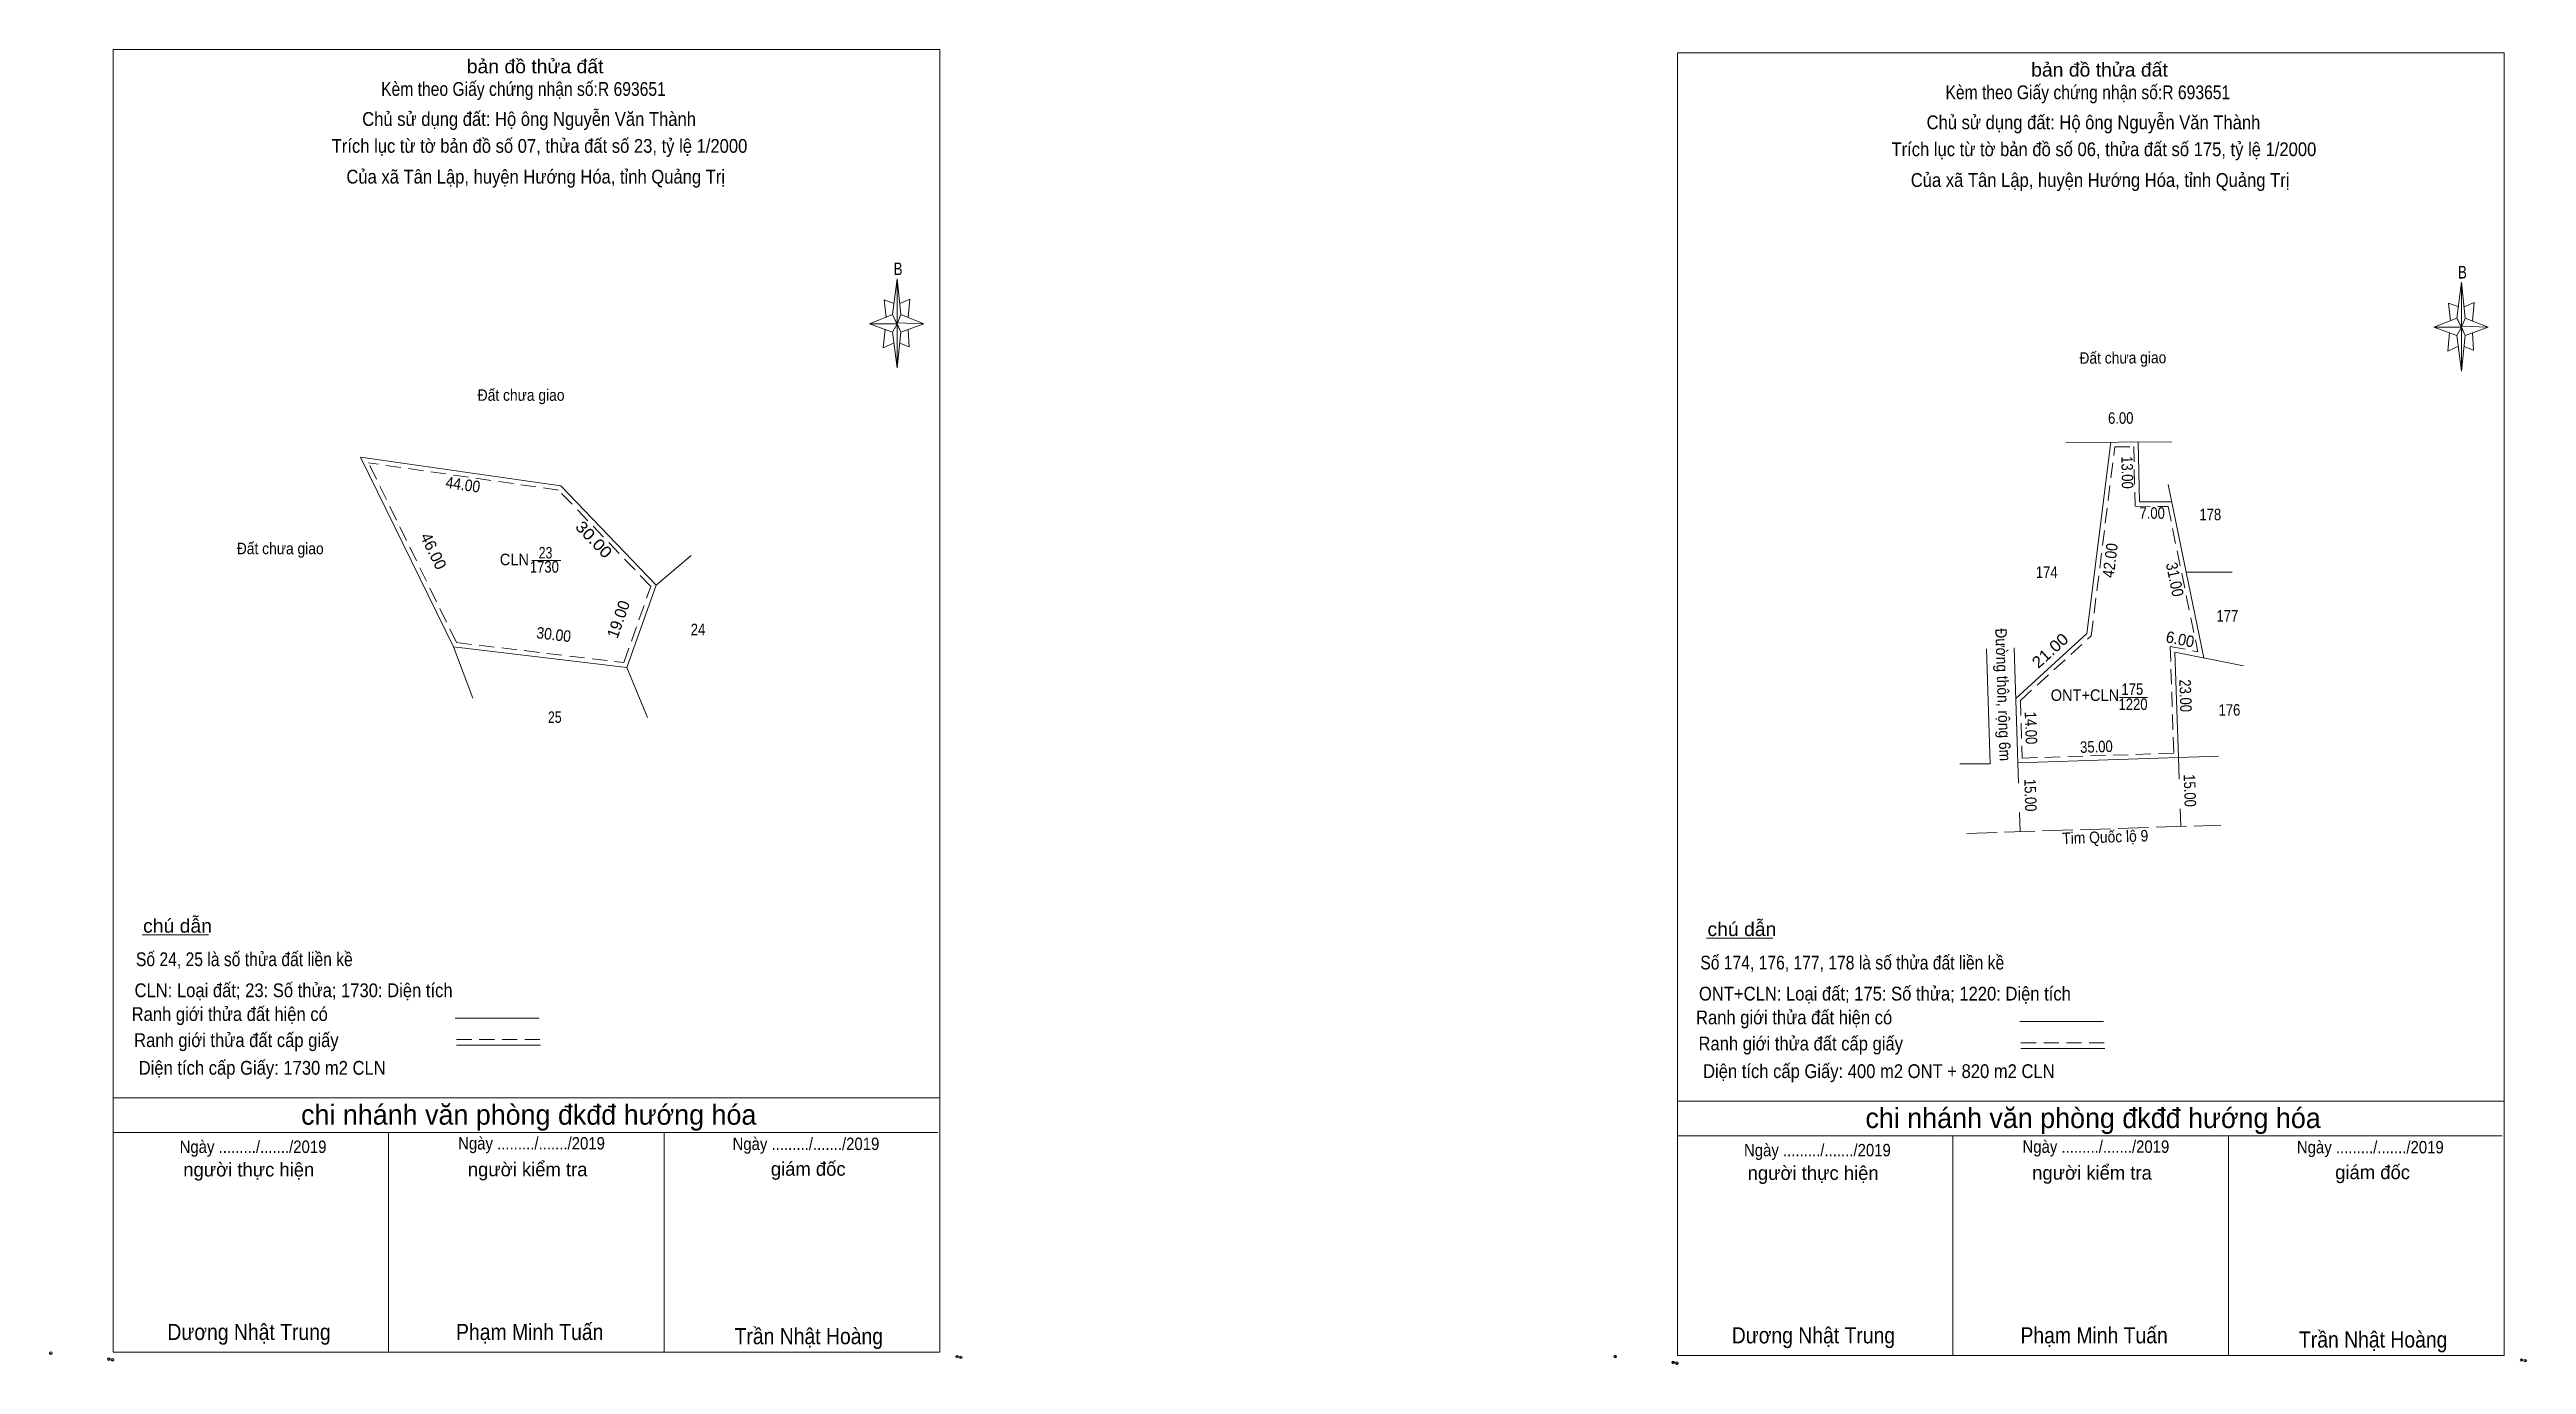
# Model space of a CAD drawing. Header units: metres. Extents: x 545255 to 545795, y 1836671 to 1836958.
import ezdxf
from ezdxf.enums import TextEntityAlignment as Align

# ---------------------------------------------------------------- set-up
doc = ezdxf.new("R2010")
doc.units = ezdxf.units.M
doc.header["$LTSCALE"] = 1.1
doc.header["$PDMODE"] = 32
doc.header["$PDSIZE"] = 0.55
doc.linetypes.add('LONG_DASHED', pattern=[7.5, 6, -1.5])
doc.linetypes.add('MEDIUM_DASHED', pattern=[4.5, 3, -1.5])
for name, color, linetype, lineweight in [('17', 7, 'Continuous', 13), ('36', 7, 'Continuous', 13), ('5', 7, 'Continuous', 13), ('6', 7, 'Continuous', 13)]:
    doc.layers.add(name, color=color, linetype=linetype, lineweight=lineweight)

msp = doc.modelspace()

# ---------------------------------------------------------------- linework, layer by layer
at = {"layer": '17'}
for p, q in [((545275.45, 1836765.06), (545289.93, 1836765.06)), ((545616.1, 1836764.33), (545630.58, 1836764.33))]:
    msp.add_line(p, q, dxfattribs=at)
at = {"layer": '36'}
for p, q in [((545694.39, 1836872.22), (545717.46, 1836872.38)), ((545343.29, 1836827.74), (545323.06, 1836869.05)), ((545720.58, 1836843.97), (545716.66, 1836863.08)), ((545360.35, 1836846.54), (545366.68, 1836846.54)), ((545387.38, 1836841.15), (545395.02, 1836847.59)), ((545720.58, 1836843.97), (545730.57, 1836844.02)), ((545720.58, 1836843.97), (545724.4, 1836825.36)), ((545343.29, 1836827.74), (545381.02, 1836823.24)), ((545343.29, 1836827.74), (545347.5, 1836816.56)), ((545381.02, 1836823.24), (545385.54, 1836812.38)), ((545683.09, 1836827.53), (545683.91, 1836802.48)), ((545718.14, 1836826.61), (545718.89, 1836803.62)), ((545718.14, 1836826.61), (545733.08, 1836823.63)), ((545706.09, 1836816.69), (545712.17, 1836816.69)), ((545683.91, 1836802.48), (545727.63, 1836803.9)), ((545684.05, 1836798.03), (545683.91, 1836802.48)), ((545719.04, 1836798.95), (545718.89, 1836803.62)), ((545684.4, 1836787.49), (545684.26, 1836791.7)), ((545719.38, 1836788.63), (545719.25, 1836792.47))]:
    msp.add_line(p, q, dxfattribs=at)
at = {"layer": '36', "linetype": 'MEDIUM_DASHED'}
for p, q in [((545366.14, 1836861.86), (545324.79, 1836867.79)), ((545343.95, 1836828.67), (545324.79, 1836867.79)), ((545386.24, 1836840.9), (545366.14, 1836861.86)), ((545380.35, 1836824.32), (545386.24, 1836840.9)), ((545343.95, 1836828.67), (545380.35, 1836824.32)), ((545684.47, 1836816.05), (545699.92, 1836830.12)), ((545717.1, 1836827.84), (545717.86, 1836804.58)), ((545717.1, 1836827.84), (545723.12, 1836826.64)), ((545684.47, 1836816.05), (545684.88, 1836803.51)), ((545684.88, 1836803.51), (545717.86, 1836804.58))]:
    msp.add_line(p, q, dxfattribs=at)
at = {"layer": '36', "linetype": 'LONG_DASHED'}
msp.add_line((545672.79, 1836787.11), (545728.12, 1836788.91), dxfattribs=at)
at = {"layer": '36'}
for points in [[(545683.45, 1836816.47), (545698.98, 1836830.61), (545704.14, 1836872.29)], [(545710.14, 1836872.33), (545710.43, 1836859.33), (545717.43, 1836859.32)], [(545381.02, 1836823.24), (545387.38, 1836841.15), (545366.62, 1836862.8), (545323.06, 1836869.05)], [(545677.09, 1836827.33), (545677.91, 1836802.28), (545671.32, 1836802.23)]]:
    msp.add_lwpolyline(points, dxfattribs=at)
at = {"layer": '36', "linetype": 'MEDIUM_DASHED'}
msp.add_lwpolyline([(545699.92, 1836830.12), (545705.02, 1836871.29), (545709.16, 1836871.32), (545709.45, 1836858.33), (545716.62, 1836858.32), (545723.12, 1836826.64)], dxfattribs=at)
at = {"layer": '5'}
for p, q in [((545269.15, 1836674.18), (545269.15, 1836957.78)), ((545609.8, 1836673.45), (545609.8, 1836957.05)), ((545438.87, 1836900.06), (545439.87, 1836907.86)), ((545779.52, 1836899.33), (545780.52, 1836907.13)), ((545440.67, 1836900.06), (545445.67, 1836898.06)), ((545781.32, 1836899.33), (545786.32, 1836897.33)), ((545438.87, 1836896.26), (545433.87, 1836898.06)), ((545440.67, 1836896.26), (545439.87, 1836888.46)), ((545442.47, 1836893.06), (545440.47, 1836893.86)), ((545442.27, 1836896.86), (545442.47, 1836893.06)), ((545779.52, 1836895.53), (545774.52, 1836897.33)), ((545781.32, 1836895.53), (545780.52, 1836887.73)), ((545783.12, 1836892.33), (545781.12, 1836893.13)), ((545782.92, 1836896.13), (545783.12, 1836892.33)), ((545269.15, 1836729.58), (545449.15, 1836729.58)), ((545609.8, 1836728.85), (545789.8, 1836728.85)), ((545269.15, 1836721.98), (545448.75, 1836721.98)), ((545269.15, 1836721.98), (545448.75, 1836721.98)), ((545269.15, 1836721.98), (545448.75, 1836721.98)), ((545329.15, 1836674.18), (545329.15, 1836721.98)), ((545389.15, 1836674.18), (545389.15, 1836721.98)), ((545609.8, 1836721.25), (545789.4, 1836721.25)), ((545609.8, 1836721.25), (545789.4, 1836721.25)), ((545609.8, 1836721.25), (545789.4, 1836721.25)), ((545669.8, 1836673.45), (545669.8, 1836721.25)), ((545729.8, 1836673.45), (545729.8, 1836721.25)), ((545449.15, 1836674.18), (545269.15, 1836674.18)), ((545789.8, 1836673.45), (545609.8, 1836673.45))]:
    msp.add_line(p, q, dxfattribs=at)
for points in [[(545269.15, 1836957.78), (545449.15, 1836957.78), (545449.15, 1836674.18)], [(545609.8, 1836957.05), (545789.8, 1836957.05), (545789.8, 1836673.45)], [(545439.87, 1836898.06), (545438.87, 1836900.06), (545433.87, 1836898.06)], [(545439.27, 1836902.46), (545437.07, 1836903.26), (545437.47, 1836899.46)], [(545440.47, 1836902.46), (545442.67, 1836903.46), (545442.27, 1836899.46)], [(545780.52, 1836897.33), (545779.52, 1836899.33), (545774.52, 1836897.33)], [(545779.92, 1836901.73), (545777.72, 1836902.53), (545778.12, 1836898.73)], [(545781.12, 1836901.73), (545783.32, 1836902.73), (545782.92, 1836898.73)], [(545437.27, 1836896.86), (545436.87, 1836892.86), (545439.07, 1836893.86)], [(545439.87, 1836898.06), (545440.67, 1836896.26), (545445.67, 1836898.06)], [(545777.92, 1836896.13), (545777.52, 1836892.13), (545779.72, 1836893.13)], [(545780.52, 1836897.33), (545781.32, 1836895.53), (545786.32, 1836897.33)]]:
    msp.add_lwpolyline(points, dxfattribs=at)
for points in [[(545439.87, 1836907.86), (545440.67, 1836900.06), (545439.87, 1836898.06)], [(545780.52, 1836907.13), (545781.32, 1836899.33), (545780.52, 1836897.33)], [(545439.87, 1836898.06), (545433.87, 1836898.06), (545438.87, 1836900.06), (545440.67, 1836896.26), (545445.67, 1836898.06), (545439.87, 1836898.26)], [(545780.52, 1836897.33), (545774.52, 1836897.33), (545779.52, 1836899.33), (545781.32, 1836895.53), (545786.32, 1836897.33), (545780.52, 1836897.53)], [(545439.87, 1836898.06), (545439.87, 1836888.46), (545438.87, 1836896.26)], [(545780.52, 1836897.33), (545780.52, 1836887.73), (545779.52, 1836895.53)]]:
    msp.add_lwpolyline(points, close=True, dxfattribs=at)
for p in [(545268.23, 1836672.66), (545269.03, 1836672.5), (545452.95, 1836673.18), (545453.75, 1836673.06), (545608.88, 1836671.93), (545609.68, 1836671.77), (545793.6, 1836672.45), (545794.4, 1836672.33)]:
    msp.add_point(p, dxfattribs=at)
at = {"layer": '6'}
for p, q in [((545343.67, 1836746.88), (545361.95, 1836746.88)), ((545684.32, 1836746.15), (545702.6, 1836746.15)), ((545343.95, 1836741.02), (545362.23, 1836741.02)), ((545684.6, 1836740.29), (545702.88, 1836740.29))]:
    msp.add_line(p, q, dxfattribs=at)
at = {"layer": '6', "linetype": 'MEDIUM_DASHED'}
for p, q in [((545343.95, 1836742.26), (545362.35, 1836742.26)), ((545684.6, 1836741.53), (545703, 1836741.53))]:
    msp.add_line(p, q, dxfattribs=at)
at = {"layer": '6'}
for p in [(545255.59, 1836673.94), (545596.24, 1836673.21)]:
    msp.add_point(p, dxfattribs=at)

# ---------------------------------------------------------------- texts
at = {"layer": '36'}
for s, rotation, width, p in [('Đất chưa giao', 0.397, 0.9, (545706.796, 1836889.423)), ('6.00', 0.397, 0.85, (545706.341, 1836876.3)), ('13.00', 271.278, 0.85, (545706.512, 1836865.683)), ('44.00', 351.835, 0.9, (545345.167, 1836861.839)), ('7.00', 359.918, 0.85, (545713.168, 1836855.626)), ('30.00', 313.798, 1.15, (545372.932, 1836850.245)), ('42.00', 82.943, 0.9, (545705.255, 1836846.406)), ('31.00', 281.594, 0.9, (545716.891, 1836842.161)), ('30.00', 353.199, 0.9, (545364.962, 1836829.183)), ('Đường thôn, rộng 6m', 271.875, 0.9, (545679.471, 1836817.276)), ('21.00', 42.318, 1.1, (545691.783, 1836825.998)), ('6.00', 348.72, 0.95, (545719.026, 1836828.161)), ('23.00', 271.868, 0.85, (545719.19, 1836817.061)), ('14.00', 271.875, 0.85, (545685.53, 1836810.031)), ('35.00', 1.86, 0.85, (545701.069, 1836804.749)), ('15.00', 271.872, 0.85, (545685.43, 1836795.401)), ('15.00', 271.872, 0.85, (545720.14, 1836796.411)), ('Tim Quốc lộ 9', 1.863, 0.9, (545702.999, 1836785.09))]:
    msp.add_text(s, height=2.5, rotation=rotation, dxfattribs=dict(at, width=width)).set_placement(p, align=Align.CENTER)
for s, width, p in [('Đất chưa giao', 0.9, (545358, 1836881.3)), ('178', 0.85, (545725.83, 1836855.31)), ('Đất chưa giao', 0.9, (545305.55, 1836847.9)), ('CLN', 0.95, (545356.535, 1836845.51)), ('1730', 0.85, (545363.065, 1836843.9)), ('23', 0.8, (545363.32, 1836846.98)), ('174', 0.85, (545690.215, 1836842.74)), ('177', 0.85, (545729.56, 1836833.24)), ('24', 0.85, (545396.515, 1836830.27)), ('ONT+CLN', 0.95, (545698.535, 1836815.96)), ('175', 0.85, (545708.86, 1836817.28)), ('25', 0.8, (545365.33, 1836811.18)), ('1220', 0.85, (545709.005, 1836813.99)), ('176', 0.85, (545730, 1836812.75))]:
    msp.add_text(s, height=2.5, dxfattribs=dict(at, width=width)).set_placement(p, align=Align.CENTER)
for s, rotation, p in [('46.00', 296.092, (545337.803, 1836848.035)), ('19.00', 70.45, (545380.362, 1836833.317))]:
    msp.add_text(s, height=2.5, rotation=rotation, dxfattribs=at).set_placement(p, align=Align.CENTER)
at = {"layer": '5'}
for s, height, width, p in [('bản đồ thửa đất', 3, 1.05, (545361.05, 1836952.62)), ('bản đồ thửa đất', 3, 1.05, (545701.7, 1836951.89)), ('Kèm theo Giấy chứng nhận số:R 693651', 3, 0.85, (545358.51, 1836947.7)), ('Kèm theo Giấy chứng nhận số:R 693651', 3, 0.85, (545699.16, 1836946.97)), ('Chủ sử dụng đất: Hộ ông Nguyễn Văn Thành', 3, 0.9, (545359.74, 1836941.16)), ('Chủ sử dụng đất: Hộ ông Nguyễn Văn Thành', 3, 0.9, (545700.39, 1836940.43)), ('Trích lục từ tờ bản đồ số 07, thửa đất số 23, tỷ lệ 1/2000 ', 3, 0.9, (545362.51, 1836935.3)), ('Trích lục từ tờ bản đồ số 06, thửa đất số 175, tỷ lệ 1/2000 ', 3, 0.9, (545703.16, 1836934.57)), ('Của xã Tân Lập, huyện Hướng Hóa, tỉnh Quảng Trị', 3, 0.9, (545361.185, 1836928.6)), ('Của xã Tân Lập, huyện Hướng Hóa, tỉnh Quảng Trị', 3, 0.9, (545701.835, 1836927.87)), ('B', 2.755, 0.8, (545440.075, 1836908.66)), ('B', 2.755, 0.8, (545780.725, 1836907.93)), ('Ngày ........./......./2019', 2.7, 0.9, (545299.625, 1836717.54)), ('Ngày ........./......./2019', 2.7, 0.9, (545360.265, 1836718.3)), ('Ngày ........./......./2019', 2.7, 0.9, (545420.025, 1836718.18)), ('Ngày ........./......./2019', 2.7, 0.9, (545700.915, 1836717.57)), ('Ngày ........./......./2019', 2.7, 0.9, (545640.275, 1836716.81)), ('Ngày ........./......./2019', 2.7, 0.9, (545760.675, 1836717.45)), ('Dương Nhật Trung', 3.5, 0.9, (545298.76, 1836676.82)), ('Phạm Minh Tuấn', 3.5, 0.9, (545359.88, 1836676.82)), ('Trần Nhật Hoàng', 3.5, 0.9, (545420.65, 1836675.9)), ('Dương Nhật Trung', 3.5, 0.9, (545639.41, 1836676.09)), ('Phạm Minh Tuấn', 3.5, 0.9, (545700.53, 1836676.09)), ('Trần Nhật Hoàng', 3.5, 0.9, (545761.3, 1836675.17))]:
    msp.add_text(s, height=height, dxfattribs=dict(at, width=width)).set_placement(p, align=Align.CENTER)
for s, height, p in [('chi nhánh văn phòng đkđđ hướng hóa', 4.374, (545359.66, 1836723.7)), ('chi nhánh văn phòng đkđđ hướng hóa', 4.374, (545700.31, 1836722.97)), ('người thực hiện', 3, (545298.695, 1836712.42)), ('người kiểm tra', 3, (545359.425, 1836712.46)), ('giám đốc', 3, (545420.52, 1836712.58)), ('người kiểm tra', 3, (545700.075, 1836711.73)), ('giám đốc', 3, (545761.17, 1836711.85)), ('người thực hiện', 3, (545639.345, 1836711.69))]:
    msp.add_text(s, height=height, dxfattribs=at).set_placement(p, align=Align.CENTER)
at = {"layer": '6'}
for s, width, p in [('chú dẫn', 1.05, (545283.185, 1836765.5)), ('chú dẫn', 1.05, (545623.835, 1836764.77)), ('Ranh giới thửa đất hiện có ', 0.9, (545295.055, 1836746.28)), ('Ranh giới thửa đất hiện có ', 0.9, (545635.705, 1836745.55)), ('Ranh giới thửa đất cấp giấy', 0.9, (545295.995, 1836740.6)), ('Ranh giới thửa đất cấp giấy', 0.9, (545636.645, 1836739.87))]:
    msp.add_text(s, height=3, dxfattribs=dict(at, width=width)).set_placement(p, align=Align.CENTER)
for s, width, p in [('Số 24, 25 là số thửa đất liền kề', 0.85, (545274.13, 1836758.22)), ('Số 174, 176, 177, 178 là số thửa đất liền kề', 0.85, (545614.78, 1836757.49)), ('CLN: Loại đất; 23: Số thửa; 1730: Diện tích', 0.9, (545273.83, 1836751.46)), ('ONT+CLN: Loại đất; 175: Số thửa; 1220: Diện tích', 0.9, (545614.48, 1836750.73)), ('Diện tích cấp Giấy: 1730 m2 CLN', 0.9, (545274.73, 1836734.58)), ('Diện tích cấp Giấy: 400 m2 ONT + 820 m2 CLN', 0.9, (545615.38, 1836733.85))]:
    msp.add_text(s, height=3, dxfattribs=dict(at, width=width)).set_placement(p)

doc.saveas('drawing.dxf')
